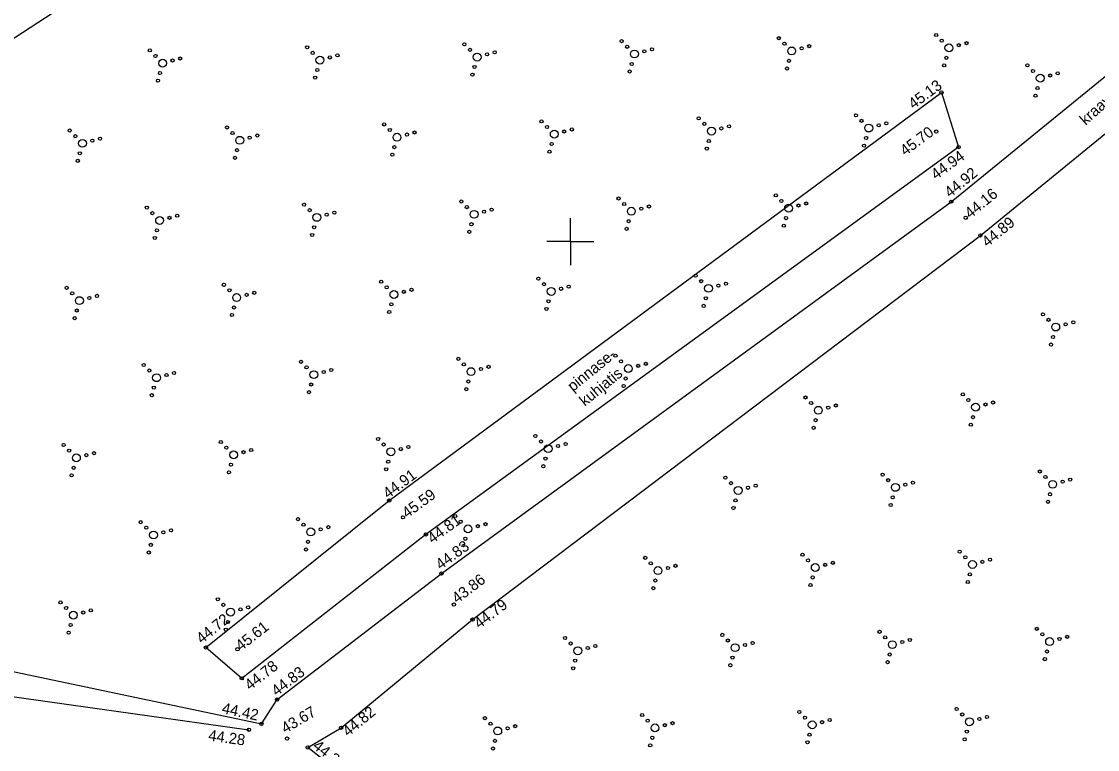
# Model space of a CAD drawing. Extents: x 634183 to 657565, y 6456707 to 6475529.
# Drawn here: x 635765.1 to 635833.5, y 6460917.7 to 6460964 of the extents above; entities that cross this region are included whole.
import ezdxf

# ---------------------------------------------------------------- set-up
doc = ezdxf.new("R2010")
doc.units = 0
for name, color, linetype in [('HALJASTUS', 7, 'Continuous'), ('KORGUS', 7, 'Continuous'), ('VEEKOGU', 7, 'Continuous'), ('VORK', 7, 'Continuous')]:
    doc.layers.add(name, color=color, linetype=linetype)

msp = doc.modelspace()

# ---------------------------------------------------------------- linework, layer by layer
at = {"layer": 'HALJASTUS'}
msp.add_lwpolyline([(635776.838, 6460924.198), (635788.491, 6460933.541), (635823.581, 6460959.481), (635824.671, 6460956.01), (635790.818, 6460931.396), (635779.109, 6460922.248)], close=True, dxfattribs=at)
for centre, radius in [((635823.247, 6460963.129), 0.1), ((635783.267, 6460962.351), 0.1), ((635793.262, 6460962.545), 0.1), ((635803.257, 6460962.74), 0.1), ((635803.611, 6460962.386), 0.1), ((635813.252, 6460962.934), 0.1), ((635813.606, 6460962.581), 0.1), ((635815.179, 6460962.422), 0.1), ((635823.601, 6460962.775), 0.1), ((635824.06, 6460962.316), 0.25), ((635824.69, 6460962.485), 0.1), ((635825.174, 6460962.616), 0.1), ((635773.272, 6460962.157), 0.1), ((635773.626, 6460961.803), 0.1), ((635783.621, 6460961.997), 0.1), ((635784.08, 6460961.538), 0.25), ((635784.71, 6460961.708), 0.1), ((635785.194, 6460961.838), 0.1), ((635793.616, 6460962.192), 0.1), ((635794.075, 6460961.732), 0.25), ((635794.705, 6460961.902), 0.1), ((635795.189, 6460962.033), 0.1), ((635804.07, 6460961.927), 0.25), ((635804.7, 6460962.096), 0.1), ((635805.184, 6460962.227), 0.1), ((635814.065, 6460962.121), 0.25), ((635814.695, 6460962.291), 0.1), ((635823.891, 6460961.686), 0.1), ((635774.085, 6460961.343), 0.25), ((635774.715, 6460961.513), 0.1), ((635775.199, 6460961.644), 0.1), ((635793.906, 6460961.103), 0.1), ((635803.901, 6460961.297), 0.1), ((635813.765, 6460961.007), 0.1), ((635813.896, 6460961.492), 0.1), ((635823.76, 6460961.202), 0.1), ((635829.049, 6460961.205), 0.1), ((635773.916, 6460960.714), 0.1), ((635783.78, 6460960.424), 0.1), ((635783.911, 6460960.908), 0.1), ((635793.775, 6460960.619), 0.1), ((635803.77, 6460960.813), 0.1), ((635829.403, 6460960.852), 0.1), ((635829.863, 6460960.392), 0.25), ((635830.492, 6460960.562), 0.1), ((635830.976, 6460960.693), 0.1), ((635773.785, 6460960.23), 0.1), ((635829.693, 6460959.763), 0.1), ((635829.562, 6460959.278), 0.1), ((635798.162, 6460957.645), 0.1), ((635808.157, 6460957.84), 0.1), ((635818.152, 6460958.034), 0.1), ((635818.506, 6460957.681), 0.1), ((635768.178, 6460957.062), 0.1), ((635778.173, 6460957.256), 0.1), ((635778.526, 6460956.903), 0.1), ((635788.167, 6460957.451), 0.1), ((635788.521, 6460957.097), 0.1), ((635790.094, 6460956.938), 0.1), ((635798.516, 6460957.292), 0.1), ((635798.976, 6460956.832), 0.25), ((635799.605, 6460957.002), 0.1), ((635800.089, 6460957.133), 0.1), ((635808.511, 6460957.486), 0.1), ((635808.971, 6460957.026), 0.25), ((635809.6, 6460957.196), 0.1), ((635810.084, 6460957.327), 0.1), ((635818.966, 6460957.221), 0.25), ((635819.595, 6460957.391), 0.1), ((635820.079, 6460957.521), 0.1), ((635768.531, 6460956.708), 0.1), ((635768.991, 6460956.249), 0.25), ((635769.62, 6460956.418), 0.1), ((635770.104, 6460956.549), 0.1), ((635778.986, 6460956.443), 0.25), ((635779.615, 6460956.613), 0.1), ((635780.099, 6460956.744), 0.1), ((635788.981, 6460956.638), 0.25), ((635789.61, 6460956.807), 0.1), ((635798.806, 6460956.203), 0.1), ((635808.801, 6460956.397), 0.1), ((635818.796, 6460956.592), 0.1), ((635768.821, 6460955.619), 0.1), ((635778.816, 6460955.814), 0.1), ((635788.68, 6460955.524), 0.1), ((635788.811, 6460956.008), 0.1), ((635798.675, 6460955.718), 0.1), ((635808.67, 6460955.913), 0.1), ((635818.665, 6460956.107), 0.1), ((635768.69, 6460955.135), 0.1), ((635778.685, 6460955.329), 0.1), ((635813.058, 6460952.939), 0.1), ((635773.078, 6460952.162), 0.1), ((635783.073, 6460952.356), 0.1), ((635793.068, 6460952.55), 0.1), ((635793.421, 6460952.197), 0.1), ((635803.063, 6460952.745), 0.1), ((635803.416, 6460952.391), 0.1), ((635803.876, 6460951.932), 0.25), ((635804.505, 6460952.101), 0.1), ((635804.99, 6460952.232), 0.1), ((635813.411, 6460952.586), 0.1), ((635813.871, 6460952.126), 0.25), ((635814.5, 6460952.296), 0.1), ((635814.985, 6460952.427), 0.1), ((635773.431, 6460951.808), 0.1), ((635773.891, 6460951.348), 0.25), ((635774.52, 6460951.518), 0.1), ((635775.005, 6460951.649), 0.1), ((635783.426, 6460952.002), 0.1), ((635783.886, 6460951.543), 0.25), ((635784.515, 6460951.713), 0.1), ((635785, 6460951.843), 0.1), ((635793.881, 6460951.737), 0.25), ((635794.51, 6460951.907), 0.1), ((635794.995, 6460952.038), 0.1), ((635813.701, 6460951.497), 0.1), ((635773.721, 6460950.719), 0.1), ((635783.716, 6460950.914), 0.1), ((635793.711, 6460951.108), 0.1), ((635803.575, 6460950.818), 0.1), ((635803.706, 6460951.302), 0.1), ((635813.57, 6460951.013), 0.1), ((635773.59, 6460950.235), 0.1), ((635783.585, 6460950.429), 0.1), ((635793.58, 6460950.624), 0.1), ((635787.973, 6460947.456), 0.1), ((635797.968, 6460947.65), 0.1), ((635798.322, 6460947.297), 0.1), ((635807.963, 6460947.845), 0.1), ((635808.316, 6460947.491), 0.1), ((635809.89, 6460947.332), 0.1), ((635767.983, 6460947.067), 0.1), ((635768.337, 6460946.713), 0.1), ((635777.978, 6460947.261), 0.1), ((635778.332, 6460946.908), 0.1), ((635779.421, 6460946.618), 0.1), ((635779.905, 6460946.749), 0.1), ((635788.327, 6460947.102), 0.1), ((635788.786, 6460946.643), 0.25), ((635789.416, 6460946.812), 0.1), ((635789.9, 6460946.943), 0.1), ((635798.781, 6460946.837), 0.25), ((635799.41, 6460947.007), 0.1), ((635799.895, 6460947.138), 0.1), ((635808.776, 6460947.032), 0.25), ((635809.405, 6460947.201), 0.1), ((635768.796, 6460946.254), 0.25), ((635769.426, 6460946.423), 0.1), ((635769.91, 6460946.554), 0.1), ((635778.791, 6460946.448), 0.25), ((635788.617, 6460946.013), 0.1), ((635798.611, 6460946.208), 0.1), ((635808.606, 6460946.402), 0.1), ((635768.627, 6460945.624), 0.1), ((635778.491, 6460945.334), 0.1), ((635778.622, 6460945.819), 0.1), ((635788.486, 6460945.529), 0.1), ((635798.481, 6460945.723), 0.1), ((635808.476, 6460945.918), 0.1), ((635830.036, 6460945.387), 0.1), ((635768.496, 6460945.14), 0.1), ((635830.389, 6460945.033), 0.1), ((635830.849, 6460944.573), 0.25), ((635831.478, 6460944.743), 0.1), ((635831.963, 6460944.874), 0.1), ((635830.679, 6460943.944), 0.1), ((635830.549, 6460943.46), 0.1), ((635792.873, 6460942.556), 0.1), ((635802.868, 6460942.75), 0.1), ((635772.883, 6460942.167), 0.1), ((635782.878, 6460942.361), 0.1), ((635783.232, 6460942.008), 0.1), ((635784.805, 6460941.848), 0.1), ((635793.227, 6460942.202), 0.1), ((635793.686, 6460941.742), 0.25), ((635794.316, 6460941.912), 0.1), ((635794.8, 6460942.043), 0.1), ((635803.222, 6460942.396), 0.1), ((635803.681, 6460941.937), 0.25), ((635804.311, 6460942.107), 0.1), ((635804.795, 6460942.237), 0.1), ((635773.237, 6460941.813), 0.1), ((635773.697, 6460941.353), 0.25), ((635774.326, 6460941.523), 0.1), ((635774.81, 6460941.654), 0.1), ((635783.692, 6460941.548), 0.25), ((635784.321, 6460941.718), 0.1), ((635803.512, 6460941.307), 0.1), ((635773.527, 6460940.724), 0.1), ((635783.522, 6460940.919), 0.1), ((635793.386, 6460940.629), 0.1), ((635793.517, 6460941.113), 0.1), ((635803.381, 6460940.823), 0.1), ((635773.396, 6460940.24), 0.1), ((635783.391, 6460940.434), 0.1), ((635814.946, 6460940.097), 0.1), ((635824.941, 6460940.292), 0.1), ((635825.295, 6460939.938), 0.1), ((635826.868, 6460939.779), 0.1), ((635815.3, 6460939.744), 0.1), ((635815.759, 6460939.284), 0.25), ((635816.389, 6460939.454), 0.1), ((635816.873, 6460939.585), 0.1), ((635825.754, 6460939.479), 0.25), ((635826.384, 6460939.648), 0.1), ((635815.59, 6460938.655), 0.1), ((635825.585, 6460938.849), 0.1), ((635815.459, 6460938.171), 0.1), ((635825.454, 6460938.365), 0.1), ((635767.789, 6460937.072), 0.1), ((635777.784, 6460937.266), 0.1), ((635787.779, 6460937.461), 0.1), ((635788.132, 6460937.107), 0.1), ((635797.774, 6460937.655), 0.1), ((635798.127, 6460937.302), 0.1), ((635799.7, 6460937.143), 0.1), ((635768.142, 6460936.718), 0.1), ((635768.602, 6460936.259), 0.25), ((635769.231, 6460936.428), 0.1), ((635769.716, 6460936.559), 0.1), ((635778.137, 6460936.913), 0.1), ((635778.597, 6460936.453), 0.25), ((635779.226, 6460936.623), 0.1), ((635779.71, 6460936.754), 0.1), ((635788.592, 6460936.648), 0.25), ((635789.221, 6460936.817), 0.1), ((635789.705, 6460936.948), 0.1), ((635798.587, 6460936.842), 0.25), ((635799.216, 6460937.012), 0.1), ((635778.427, 6460935.824), 0.1), ((635788.422, 6460936.018), 0.1), ((635798.286, 6460935.728), 0.1), ((635798.417, 6460936.213), 0.1), ((635768.301, 6460935.145), 0.1), ((635768.432, 6460935.629), 0.1), ((635778.296, 6460935.339), 0.1), ((635788.291, 6460935.534), 0.1), ((635809.852, 6460935.003), 0.1), ((635819.847, 6460935.197), 0.1), ((635829.841, 6460935.392), 0.1), ((635830.195, 6460935.038), 0.1), ((635810.205, 6460934.649), 0.1), ((635810.665, 6460934.19), 0.25), ((635811.294, 6460934.359), 0.1), ((635811.778, 6460934.49), 0.1), ((635820.2, 6460934.844), 0.1), ((635820.66, 6460934.384), 0.25), ((635821.289, 6460934.554), 0.1), ((635821.773, 6460934.684), 0.1), ((635830.655, 6460934.578), 0.25), ((635831.284, 6460934.748), 0.1), ((635831.768, 6460934.879), 0.1), ((635820.49, 6460933.755), 0.1), ((635830.485, 6460933.949), 0.1), ((635810.364, 6460933.076), 0.1), ((635810.495, 6460933.56), 0.1), ((635820.359, 6460933.27), 0.1), ((635830.354, 6460933.465), 0.1), ((635782.684, 6460932.366), 0.1), ((635792.679, 6460932.561), 0.1), ((635772.689, 6460932.172), 0.1), ((635773.042, 6460931.818), 0.1), ((635774.616, 6460931.659), 0.1), ((635783.037, 6460932.013), 0.1), ((635783.497, 6460931.553), 0.25), ((635784.126, 6460931.723), 0.1), ((635784.611, 6460931.853), 0.1), ((635793.032, 6460932.207), 0.1), ((635793.492, 6460931.747), 0.25), ((635794.121, 6460931.917), 0.1), ((635794.606, 6460932.048), 0.1), ((635773.502, 6460931.358), 0.25), ((635774.131, 6460931.528), 0.1), ((635783.327, 6460930.924), 0.1), ((635793.322, 6460931.118), 0.1), ((635773.202, 6460930.245), 0.1), ((635773.332, 6460930.729), 0.1), ((635783.197, 6460930.439), 0.1), ((635824.747, 6460930.297), 0.1), ((635804.757, 6460929.908), 0.1), ((635805.11, 6460929.554), 0.1), ((635814.752, 6460930.102), 0.1), ((635815.105, 6460929.749), 0.1), ((635816.679, 6460929.59), 0.1), ((635825.1, 6460929.943), 0.1), ((635825.56, 6460929.484), 0.25), ((635826.189, 6460929.653), 0.1), ((635826.674, 6460929.784), 0.1), ((635805.57, 6460929.095), 0.25), ((635806.199, 6460929.265), 0.1), ((635806.684, 6460929.395), 0.1), ((635815.565, 6460929.289), 0.25), ((635816.194, 6460929.459), 0.1), ((635825.39, 6460928.854), 0.1), ((635805.4, 6460928.465), 0.1), ((635815.264, 6460928.176), 0.1), ((635815.395, 6460928.66), 0.1), ((635825.259, 6460928.37), 0.1), ((635805.27, 6460927.981), 0.1), ((635767.594, 6460927.077), 0.1), ((635777.589, 6460927.271), 0.1), ((635777.943, 6460926.918), 0.1), ((635767.948, 6460926.723), 0.1), ((635768.407, 6460926.264), 0.25), ((635769.037, 6460926.433), 0.1), ((635769.521, 6460926.564), 0.1), ((635778.402, 6460926.458), 0.25), ((635779.032, 6460926.628), 0.1), ((635779.516, 6460926.759), 0.1), ((635768.238, 6460925.634), 0.1), ((635778.233, 6460925.829), 0.1), ((635768.107, 6460925.15), 0.1), ((635778.102, 6460925.345), 0.1), ((635799.662, 6460924.813), 0.1), ((635809.657, 6460925.008), 0.1), ((635819.652, 6460925.202), 0.1), ((635820.006, 6460924.849), 0.1), ((635829.647, 6460925.397), 0.1), ((635830.001, 6460925.043), 0.1), ((635830.46, 6460924.583), 0.25), ((635831.09, 6460924.753), 0.1), ((635831.574, 6460924.884), 0.1), ((635800.016, 6460924.46), 0.1), ((635800.475, 6460924), 0.25), ((635801.105, 6460924.17), 0.1), ((635801.589, 6460924.301), 0.1), ((635810.011, 6460924.654), 0.1), ((635810.47, 6460924.195), 0.25), ((635811.1, 6460924.364), 0.1), ((635811.584, 6460924.495), 0.1), ((635820.465, 6460924.389), 0.25), ((635821.095, 6460924.559), 0.1), ((635821.579, 6460924.69), 0.1), ((635800.306, 6460923.371), 0.1), ((635810.301, 6460923.565), 0.1), ((635820.296, 6460923.76), 0.1), ((635830.16, 6460923.47), 0.1), ((635830.29, 6460923.954), 0.1), ((635800.175, 6460922.886), 0.1), ((635810.17, 6460923.081), 0.1), ((635820.165, 6460923.275), 0.1), ((635814.557, 6460920.107), 0.1), ((635824.552, 6460920.302), 0.1), ((635824.906, 6460919.948), 0.1), ((635794.567, 6460919.719), 0.1), ((635794.921, 6460919.365), 0.1), ((635804.562, 6460919.913), 0.1), ((635804.916, 6460919.559), 0.1), ((635805.376, 6460919.1), 0.25), ((635806.005, 6460919.27), 0.1), ((635806.489, 6460919.4), 0.1), ((635814.911, 6460919.754), 0.1), ((635815.371, 6460919.294), 0.25), ((635816, 6460919.464), 0.1), ((635816.484, 6460919.595), 0.1), ((635825.365, 6460919.489), 0.25), ((635825.995, 6460919.658), 0.1), ((635826.479, 6460919.789), 0.1), ((635795.381, 6460918.905), 0.25), ((635796.01, 6460919.075), 0.1), ((635796.494, 6460919.206), 0.1), ((635815.201, 6460918.665), 0.1), ((635825.196, 6460918.859), 0.1), ((635795.211, 6460918.276), 0.1), ((635805.075, 6460917.986), 0.1), ((635805.206, 6460918.471), 0.1), ((635815.07, 6460918.181), 0.1), ((635825.065, 6460918.375), 0.1), ((635795.08, 6460917.792), 0.1)]:
    msp.add_circle(centre, radius, dxfattribs=at)
msp.add_arc((635793.191, 6460930.634), 0.1, 62.40985, 191.9001, dxfattribs=at)
at = {"layer": 'KORGUS'}
for centre in [(635823.581, 6460959.481), (635823.252, 6460956.992), (635824.671, 6460956.01), (635824.203, 6460952.542), (635825.127, 6460951.521), (635826.057, 6460950.398), (635788.491, 6460933.541), (635789.361, 6460932.481), (635790.818, 6460931.396), (635791.799, 6460928.905), (635792.598, 6460926.939), (635793.782, 6460925.985), (635776.838, 6460924.198), (635778.842, 6460924.095), (635779.109, 6460922.248), (635781.36, 6460920.894), (635780.364, 6460919.348), (635779.571, 6460918.976), (635785.424, 6460919.104), (635781.995, 6460918.422), (635783.309, 6460917.855)]:
    msp.add_circle(centre, 0.105, dxfattribs=at)
at = {"layer": 'VEEKOGU'}
for points in [[(635736.989, 6460944.473), (635741.688, 6460947.453), (635753.896, 6460955.965), (635781.176, 6460973.731), (635817.093, 6460998.204), (635857.39, 6461021.71), (635875.115, 6461032.194), (635875.171, 6461033.407), (635873.252, 6461033.853), (635856.431, 6461023.67), (635816.606, 6461000.069), (635780.151, 6460975.862), (635753.139, 6460957.296), (635740.27, 6460948.834), (635735.941, 6460946.15), (635728.156, 6460948.364), (635722.042, 6460946.727)], [(635736.989, 6460944.473), (635748.567, 6460931.688), (635758.71, 6460923.903), (635780.364, 6460919.348), (635781.36, 6460920.894), (635791.799, 6460928.905), (635824.203, 6460952.542), (635852.983, 6460975.983), (635864.006, 6460986.538), (635861.549, 6460990.72)], [(635783.309, 6460917.855), (635785.424, 6460919.104), (635793.782, 6460925.985), (635826.057, 6460950.398), (635854.693, 6460973.789)], [(635854.693, 6460973.789), (635866.28, 6460943.552), (635872.613, 6460935.918), (635871.946, 6460928.959), (635879.113, 6460920.953), (635874.151, 6460916.237), (635865.569, 6460909.782), (635829.718, 6460882.443), (635828.491, 6460880.533), (635820.097, 6460889.072), (635802.001, 6460903.039), (635783.309, 6460917.855)], [(635646.88, 6460962.843), (635653.638, 6460945.092), (635678.929, 6460934.73), (635687.646, 6460931.807), (635696.533, 6460932.54), (635716.578, 6460944.045), (635723.865, 6460945.853), (635726.964, 6460946.812), (635735.102, 6460942.205), (635746.726, 6460930.029), (635757.872, 6460922.025), (635779.571, 6460918.976)]]:
    msp.add_lwpolyline(points, dxfattribs=at)
at = {"layer": 'VORK'}
for q in [(635800, 6460951.5), (635798.5, 6460950), (635801.5, 6460950), (635800, 6460948.5)]:
    msp.add_line((635800, 6460950), q, dxfattribs=at)

# ---------------------------------------------------------------- texts
at = {"layer": 'HALJASTUS'}
for s, p in [('pinnase-', (635800.162, 6460940.437)), ('kuhjatis', (635800.92, 6460939.507))]:
    msp.add_text(s, height=0.7, rotation=39.19229, dxfattribs=at).set_placement(p)
at = {"layer": 'KORGUS'}
for s, rotation, p in [('45.13', 36.47337, (635821.806, 6460958.393)), ('45.70', 36.47337, (635821.278, 6460955.424)), ('44.94', 36.02033, (635823.235, 6460953.907)), ('44.92', 39.16244, (635824.128, 6460952.763)), ('44.16', 39.24329, (635825.413, 6460951.435)), ('44.89', 39.24329, (635826.501, 6460949.617)), ('44.91', 36.47337, (635788.406, 6460933.638)), ('45.59', 36.02033, (635789.616, 6460932.397)), ('44.81', 36.02033, (635791.23, 6460930.775)), ('44.83', 36.10877, (635791.752, 6460929.119)), ('43.86', 37.10408, (635792.801, 6460926.973)), ('44.79', 37.10408, (635794.204, 6460925.372)), ('44.72', 38.72152, (635776.566, 6460924.411)), ('45.61', 37.99978, (635779.054, 6460923.948)), ('44.78', 37.99978, (635779.634, 6460921.454)), ('44.83', 37.50302, (635781.327, 6460921.087)), ('44.42', 348.12081, (635777.809, 6460920.038)), ('43.67', 30.56371, (635781.881, 6460918.724)), ('44.82', 39.46405, (635785.869, 6460918.509)), ('44.28', 352.00154, (635776.958, 6460918.301)), ('44.37', 321.5983, (635783.573, 6460917.846))]:
    msp.add_text(s, height=0.7, rotation=rotation, dxfattribs=at).set_placement(p)
at = {"layer": 'VEEKOGU'}
msp.add_text('kraav', height=0.7, rotation=41.63283, dxfattribs=at).set_placement((635832.744, 6460957.369))

doc.saveas('drawing.dxf')
